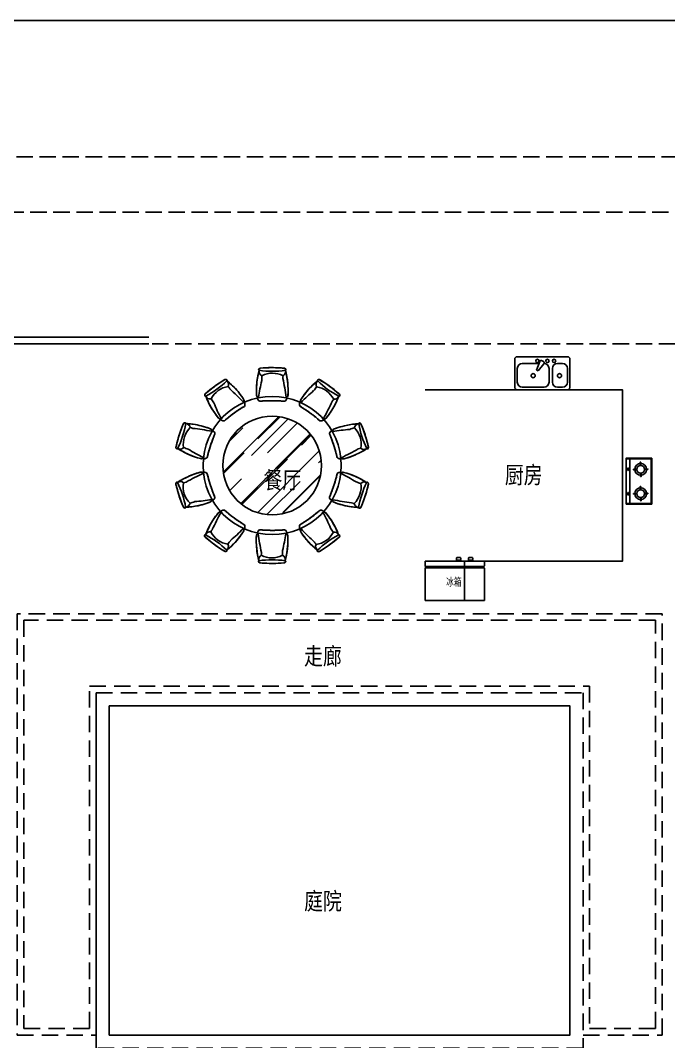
# Model space of a CAD drawing. Extents: x 9028 to 51035, y 9955 to 39655.
# Drawn here: x 19262 to 29112, y 24141 to 39655 of the extents above; entities that cross this region are included whole.
import ezdxf

# ---------------------------------------------------------------- set-up
doc = ezdxf.new("R2010")
doc.units = 0
doc.header["$LTSCALE"] = 1000
doc.header["$MEASUREMENT"] = 0
for name, pattern in [('DASH', [0.35, 0.25, -0.1]), ('DASHED2', [0.375, 0.25, -0.125]), ('HIDDEN', [0.375, 0.25, -0.125])]:
    doc.linetypes.add(name, pattern=pattern)
for name, color, linetype in [('A-PUB_TITLE', 4, 'Continuous'), ('AE-FURN-MOVE', 165, 'Continuous'), ('PUB_TEXT', 7, 'Continuous'), ('WALL', 9, 'Continuous')]:
    doc.layers.add(name, color=color, linetype=linetype)
doc.layers.add('辅助线', color=8, linetype='DASH', plot=False)
doc.styles.add('黑体', font='simhei.ttf', dxfattribs={"width": 0.8})

# ---------------------------------------------------------------- blocks, each defined once
blk = doc.blocks.new('*U30')
at = {"color": 8}
for p, q in [((90, 312), (28, 312)), ((210, 312), (273, 312)), ((145, 211), (-444, 211)), ((144, 206), (-443, 206)), ((140, 219), (-440, 219)), ((-440, 200), (140, 200)), ((90, 307), (28, 307)), ((155, 211), (444, 211)), ((156, 206), (443, 206)), ((160, 219), (440, 219)), ((440, 200), (160, 200)), ((210, 307), (273, 307))]:
    blk.add_line(p, q, dxfattribs=at)
for p, q in [((-450, 229), (-450, 290)), ((-450, -300), (-450, 190)), ((-440, 300), (140, 300)), ((150, 290), (150, 229)), ((150, 290), (150, 229)), ((150, 190), (150, -290)), ((150, 190), (150, -290)), ((440, 300), (160, 300)), ((450, 229), (450, 290)), ((450, -300), (450, 190)), ((140, -300), (-450, -300)), ((160, -300), (450, -300))]:
    blk.add_line(p, q)
for points in [[(82, 353), (36, 353, 0.414214), (26, 343), (26, 326, 0.414214), (36, 316), (82, 316, 0.414214), (92, 326), (92, 343, 0.414214)], [(218, 353), (265, 353, -0.414214), (275, 343), (275, 326, -0.414214), (265, 316), (218, 316, -0.414214), (208, 326), (208, 343, -0.414214)]]:
    blk.add_lwpolyline(points, format="xyb", close=True)
for centre, radius, start, end in [((54, 309), 27.4, 157.0604, 198.6544), ((64, 309), 27.4, 341.3456, 22.9396), ((236, 309), 27.4, 157.0604, 198.6544), ((246, 309), 27.4, 341.3456, 22.9396), ((-440, 290), 10, 90, 180), ((-440, 229), 10, 180, 270), ((-440, 190), 10, 90, 180), ((-430, 209), 13.7, 135.9951, 224.0049), ((140, 290), 10, 0, 90), ((140, 229), 10, 270, 0), ((140, 190), 10, 0, 90), ((131, 209), 13.7, 315.728, 44.272), ((160, 290), 10, 90, 180), ((160, 229), 10, 180, 270), ((160, 190), 10, 90, 180), ((169, 209), 13.7, 135.728, 224.272), ((440, 290), 10, 0, 90), ((440, 229), 10, 270, 0), ((430, 209), 13.7, 315.9951, 44.0049), ((440, 190), 10, 0, 90), ((140, -290), 10, 270, 0), ((160, -290), 10, 180, 270)]:
    blk.add_arc(centre, radius, start, end)
at = {"style": '黑体', "width": 0.7}
blk.add_text('冰箱', height=120, dxfattribs=at).set_placement((-130, -77))
blk = doc.blocks.new('*U32')
at = {"color": 8}
for p, q in [((340, 184), (-340, 184)), ((-340, -194), (-340, 184)), ((340, -194), (340, 184)), ((340, -137), (-340, -137)), ((-210, -163), (-195, -163)), ((-210, -167), (-195, -167)), ((-195, -155), (-195, -155)), ((-195, -163), (-195, -157)), ((-195, -173), (-195, -167)), ((-195, -175), (-195, -175)), ((-191, -155), (-191, -155)), ((-191, -163), (-191, -157)), ((-191, -163), (-175, -163)), ((-191, -167), (-174, -167)), ((-191, -173), (-191, -167)), ((-191, -175), (-191, -175)), ((159, -163), (200, -163)), ((159, -165), (200, -165)), ((159, -165), (200, -165)), ((159, -167), (200, -167)), ((177, -175), (177, -155)), ((179, -175), (179, -155)), ((181, -175), (181, -155))]:
    blk.add_line(p, q, dxfattribs=at)
blk.add_lwpolyline([(350, 194), (-350, 194), (-350, -194), (350, -194)], close=True)
for points in [[(-300, 21), (-253, 21), (-253, 31), (-300, 31)], [(-194, 135), (-194, 87), (-185, 87), (-185, 135)], [(-81, 29), (-128, 29), (-128, 20), (-81, 20)], [(67, 21), (115, 21), (115, 31), (67, 31)], [(173, 135), (173, 87), (182, 87), (182, 135)], [(287, 29), (239, 29), (239, 20), (287, 20)], [(-187, -85), (-187, -37), (-196, -37), (-196, -85)], [(181, -85), (181, -37), (172, -37), (172, -85)]]:
    blk.add_lwpolyline(points, close=True, dxfattribs=at)
for centre in [(-191, 25), (177, 25)]:
    blk.add_circle(centre, 89.1)
for centre in [(-191, 25), (177, 25)]:
    blk.add_circle(centre, 59.1, dxfattribs=at)
for centre in [(-192, -165), (179, -165)]:
    blk.add_ellipse(centre, major_axis=(-20.6, 0), ratio=0.466667, dxfattribs=at)
for points, knots in [([(-195, -157), (-196, -158), (-196, -158), (-199, -158), (-201, -158), (-205, -159), (-206, -160), (-208, -161), (-209, -162), (-210, -162), (-210, -163), (-210, -163)], [4.849937, 4.849937, 4.849937, 4.849937, 4.96011, 4.96011, 5.278154, 5.278154, 5.596197, 5.596197, 5.820437, 5.820437, 5.918287, 5.918287, 5.918287, 5.918287]), ([(-210, -167), (-210, -167), (-210, -167), (-210, -167), (-210, -168), (-209, -168), (-208, -169), (-207, -170), (-205, -170), (-202, -172), (-200, -172), (-197, -172), (-196, -172), (-195, -173)], [6.596587, 6.596587, 6.596587, 6.596587, 6.599871, 6.599871, 6.758213, 6.758213, 6.916556, 6.916556, 7.241139, 7.241139, 7.565721, 7.565721, 7.716432, 7.716432, 7.716432, 7.716432]), ([(-175, -163), (-175, -163), (-175, -162), (-176, -161), (-177, -161), (-178, -160), (-179, -160), (-181, -159), (-183, -158), (-187, -158), (-189, -157), (-191, -157), (-191, -157), (-191, -157)], [9.78973, 9.78973, 9.78973, 9.78973, 9.926221, 9.926221, 10.107693, 10.107693, 10.289165, 10.289165, 10.607209, 10.607209, 10.925252, 10.925252, 10.929627, 10.929627, 10.929627, 10.929627]), ([(-191, -173), (-189, -173), (-187, -172), (-183, -172), (-182, -171), (-179, -170), (-178, -170), (-176, -168), (-175, -168), (-175, -167), (-174, -167), (-174, -167)], [7.91993, 7.91993, 7.91993, 7.91993, 8.214887, 8.214887, 8.539469, 8.539469, 8.801496, 8.801496, 9.01886, 9.01886, 9.11142, 9.11142, 9.11142, 9.11142]), ([(161, -165), (161, -165), (161, -166), (161, -166), (161, -167), (161, -167), (162, -168), (163, -168), (163, -169), (165, -170), (166, -170), (170, -172), (172, -172), (176, -173), (178, -173), (182, -173), (184, -172), (188, -172), (190, -171), (193, -170), (194, -170), (196, -168), (196, -168), (197, -167), (197, -167), (198, -166), (198, -166), (198, -165), (198, -165), (198, -164), (197, -164), (197, -163), (197, -162), (196, -161), (195, -161), (194, -160), (193, -160), (190, -159), (189, -158), (185, -158), (183, -157), (179, -157), (176, -157), (172, -158), (170, -158), (167, -159), (165, -160), (163, -161), (163, -162), (162, -163), (161, -163), (161, -164), (161, -164), (161, -165), (161, -165), (161, -165)], [0, 0, 0, 0, 0.158343, 0.158343, 0.316685, 0.316685, 0.475028, 0.475028, 0.633371, 0.633371, 0.957954, 0.957954, 1.282536, 1.282536, 1.607119, 1.607119, 1.931701, 1.931701, 2.256284, 2.256284, 2.518311, 2.518311, 2.735674, 2.735674, 2.917147, 2.917147, 3.098619, 3.098619, 3.280091, 3.280091, 3.461563, 3.461563, 3.643035, 3.643035, 3.824508, 3.824508, 4.00598, 4.00598, 4.324023, 4.324023, 4.642067, 4.642067, 4.96011, 4.96011, 5.278154, 5.278154, 5.596197, 5.596197, 5.820437, 5.820437, 6.044677, 6.044677, 6.209716, 6.209716, 6.283185, 6.283185, 6.283185, 6.283185])]:
    blk.add_open_spline(points, degree=3, knots=knots, dxfattribs=at)
blk = doc.blocks.new('*U31')
at = {"color": 0, "linetype": 'Continuous'}
for p, q in [((-419, 212), (-419, -212)), ((381, 250), (-381, 250)), ((419, -212), (419, 212)), ((-381, -250), (381, -250))]:
    blk.add_line(p, q, dxfattribs=at)
at = {"color": 8, "linetype": 'Continuous'}
for p, q in [((-39, 177), (-87, 48)), ((-3, 190), (15, 180)), ((-381, -136), (-381, 72)), ((-305, 148), (-50, 148)), ((-87, 48), (-65, 35)), ((-65, 35), (22, 141)), ((102, 72), (102, -136)), ((152, -136), (152, 72)), ((229, 148), (305, 148)), ((381, 72), (381, -136)), ((25, -212), (-305, -212)), ((305, -212), (229, -212))]:
    blk.add_line(p, q, dxfattribs=at)
for centre, radius in [((-76, 186), 25.4), ((76, 186), 25.4), ((178, 186), 25.4), ((-140, -37), 31.8), ((260, -37), 31.8)]:
    blk.add_circle(centre, radius, dxfattribs=at)
at = {"color": 0, "linetype": 'Continuous'}
for centre, start, end in [((-381, 212), 90, 180), ((381, 212), 0, 90), ((-381, -212), 180, 270), ((381, -212), 270, 0)]:
    blk.add_arc(centre, 38.1, start, end, dxfattribs=at)
at = {"color": 8, "linetype": 'Continuous'}
for centre, radius, start, end in [((-15, 168), 25.4, 60, 159.4623), ((3, 158), 25.4, 320.5377, 60), ((-305, 72), 76.2, 90, 180), ((25, 72), 76.2, 0, 90), ((229, 72), 76.2, 90, 180), ((305, 72), 76.2, 0, 90), ((-305, -136), 76.2, 180, 270), ((25, -136), 76.2, 270, 0), ((229, -136), 76.2, 180, 270), ((305, -136), 76.2, 270, 0)]:
    blk.add_arc(centre, radius, start, end, dxfattribs=at)
blk = doc.blocks.new('*U75')
for p, q in [((583, 2479), (633, 2483)), ((633, 2483), (703, 2487)), ((703, 2487), (748, 2487)), ((748, 2487), (778, 2487)), ((778, 2487), (841, 2486)), ((841, 2486), (909, 2481)), ((528, 2277), (536, 2328)), ((536, 2328), (542, 2360)), ((542, 2360), (550, 2396)), ((550, 2396), (552, 2406)), ((552, 2406), (555, 2417)), ((553, 2457), (555, 2462)), ((553, 2454), (553, 2457)), ((553, 2453), (553, 2454)), ((553, 2453), (553, 2454)), ((553, 2453), (553, 2453)), ((555, 2450), (553, 2453)), ((555, 2462), (557, 2467)), ((556, 2449), (555, 2450)), ((555, 2417), (558, 2428)), ((557, 2448), (556, 2449)), ((557, 2467), (558, 2469)), ((560, 2447), (557, 2448)), ((558, 2469), (561, 2471)), ((558, 2428), (560, 2438)), ((562, 2447), (560, 2447)), ((560, 2438), (561, 2442)), ((561, 2471), (564, 2474)), ((561, 2442), (563, 2447)), ((563, 2447), (562, 2447)), ((564, 2474), (567, 2476)), ((567, 2476), (570, 2477)), ((570, 2477), (573, 2478)), ((573, 2478), (583, 2479)), ((909, 2481), (936, 2479)), ((936, 2479), (950, 2477)), ((950, 2477), (957, 2474)), ((957, 2474), (961, 2470)), ((960, 2447), (959, 2447)), ((959, 2447), (965, 2423)), ((961, 2447), (960, 2447)), ((961, 2470), (965, 2465)), ((963, 2448), (961, 2447)), ((964, 2448), (963, 2448)), ((966, 2450), (964, 2448)), ((965, 2465), (967, 2461)), ((965, 2423), (971, 2398)), ((967, 2452), (966, 2450)), ((967, 2461), (968, 2455)), ((968, 2455), (967, 2452)), ((971, 2398), (977, 2375)), ((977, 2375), (984, 2335)), ((984, 2335), (990, 2300)), ((-160, 2170), (-124, 2197)), ((-124, 2197), (-100, 2215)), ((-100, 2215), (-48, 2250)), ((-48, 2250), (10, 2287)), ((10, 2287), (33, 2301)), ((33, 2301), (45, 2308)), ((45, 2308), (52, 2309)), ((52, 2309), (59, 2308)), ((59, 2308), (64, 2306)), ((64, 2306), (68, 2304)), ((68, 2304), (72, 2300)), ((71, 2289), (70, 2288)), ((70, 2288), (90, 2272)), ((72, 2290), (71, 2289)), ((72, 2300), (74, 2297)), ((73, 2291), (72, 2290)), ((74, 2293), (73, 2291)), ((74, 2297), (74, 2294)), ((74, 2294), (74, 2293)), ((90, 2272), (109, 2256)), ((109, 2256), (127, 2240)), ((127, 2240), (157, 2212)), ((157, 2212), (181, 2188)), ((181, 2188), (201, 2168)), ((520, 2130), (521, 2194)), ((521, 2194), (524, 2232)), ((524, 2232), (528, 2277)), ((990, 2300), (994, 2273)), ((994, 2273), (997, 2242)), ((997, 2242), (999, 2214)), ((999, 2214), (1001, 2160)), ((1323, 2169), (1359, 2206)), ((1359, 2206), (1382, 2228)), ((1382, 2228), (1410, 2252)), ((1410, 2252), (1418, 2259)), ((1418, 2259), (1427, 2266)), ((1427, 2266), (1435, 2273)), ((1435, 2273), (1444, 2280)), ((1444, 2280), (1447, 2282)), ((1446, 2296), (1447, 2297)), ((1446, 2296), (1447, 2297)), ((1446, 2293), (1446, 2296)), ((1446, 2292), (1446, 2293)), ((1447, 2290), (1446, 2292)), ((1447, 2297), (1449, 2299)), ((1447, 2297), (1447, 2297)), ((1448, 2288), (1447, 2290)), ((1447, 2282), (1451, 2286)), ((1450, 2286), (1448, 2288)), ((1449, 2299), (1453, 2303)), ((1451, 2286), (1450, 2286)), ((1453, 2303), (1457, 2305)), ((1457, 2305), (1460, 2306)), ((1460, 2306), (1463, 2307)), ((1463, 2307), (1468, 2307)), ((1468, 2307), (1471, 2307)), ((1471, 2307), (1474, 2306)), ((1474, 2306), (1477, 2305)), ((1477, 2305), (1486, 2300)), ((1486, 2300), (1529, 2274)), ((1529, 2274), (1587, 2236)), ((1587, 2236), (1625, 2210)), ((1625, 2210), (1649, 2192)), ((1649, 2192), (1699, 2153)), ((-267, 2070), (-266, 2074)), ((-267, 2068), (-267, 2070)), ((-266, 2063), (-267, 2068)), ((-266, 2074), (-265, 2078)), ((-264, 2057), (-266, 2063)), ((-265, 2078), (-264, 2081)), ((-264, 2081), (-262, 2084)), ((-262, 2055), (-264, 2057)), ((-262, 2084), (-260, 2086)), ((-262, 2054), (-262, 2055)), ((-262, 2055), (-262, 2055)), ((-262, 2054), (-262, 2055)), ((-259, 2053), (-262, 2054)), ((-260, 2086), (-253, 2093)), ((-257, 2053), (-259, 2053)), ((-256, 2053), (-257, 2053)), ((-253, 2054), (-256, 2053)), ((-253, 2093), (-215, 2126)), ((-251, 2055), (-253, 2054)), ((-250, 2055), (-251, 2055)), ((-248, 2050), (-250, 2055)), ((-247, 2047), (-248, 2050)), ((-243, 2037), (-247, 2047)), ((-239, 2027), (-243, 2037)), ((-235, 2016), (-239, 2027)), ((-215, 2126), (-160, 2170)), ((201, 2168), (221, 2145)), ((221, 2145), (240, 2123)), ((240, 2123), (273, 2081)), ((273, 2081), (292, 2056)), ((292, 2056), (308, 2033)), ((308, 2033), (319, 2016)), ((521, 2091), (520, 2130)), ((522, 2068), (521, 2091)), ((525, 2053), (522, 2068)), ((537, 2040), (525, 2053)), ((537, 2016), (537, 2040)), ((537, 2016), (537, 2040)), ((981, 2038), (980, 2017)), ((981, 2038), (980, 2017)), ((985, 2041), (981, 2038)), ((992, 2047), (985, 2041)), ((999, 2061), (992, 2047)), ((1000, 2081), (999, 2061)), ((1001, 2101), (1000, 2081)), ((1001, 2160), (1001, 2129)), ((1001, 2129), (1001, 2101)), ((1195, 2003), (1208, 2023)), ((1208, 2023), (1230, 2055)), ((1230, 2055), (1268, 2106)), ((1268, 2106), (1293, 2135)), ((1293, 2135), (1323, 2169)), ((1699, 2153), (1751, 2110)), ((1751, 2110), (1772, 2092)), ((1762, 2030), (1753, 2007)), ((1771, 2053), (1762, 2030)), ((1772, 2052), (1771, 2053)), ((1772, 2092), (1782, 2083)), ((1773, 2052), (1772, 2052)), ((1775, 2051), (1773, 2052)), ((1776, 2051), (1775, 2051)), ((1778, 2051), (1776, 2051)), ((1781, 2052), (1778, 2051)), ((1783, 2055), (1781, 2052)), ((1782, 2083), (1785, 2076)), ((1786, 2060), (1783, 2055)), ((1785, 2076), (1787, 2070)), ((1787, 2064), (1786, 2060)), ((1787, 2070), (1787, 2064)), ((-231, 2006), (-235, 2016)), ((-216, 1972), (-231, 2006)), ((-202, 1944), (-216, 1972)), ((-178, 1898), (-202, 1944)), ((-156, 1859), (-178, 1898)), ((302, 1879), (265, 1855)), ((336, 1899), (302, 1879)), ((319, 2016), (329, 1999)), ((330, 1975), (328, 1971)), ((328, 1971), (341, 1953)), ((328, 1971), (341, 1953)), ((329, 1999), (332, 1984)), ((332, 1984), (330, 1975)), ((343, 1914), (336, 1899)), ((341, 1953), (344, 1944)), ((345, 1934), (343, 1914)), ((344, 1944), (345, 1934)), ((542, 2005), (537, 2016)), ((546, 1997), (542, 2005)), ((542, 2005), (542, 2005)), ((553, 1989), (546, 1997)), ((562, 1982), (553, 1989)), ((572, 1977), (562, 1982)), ((592, 1979), (572, 1977)), ((624, 1981), (592, 1979)), ((651, 1983), (624, 1981)), ((699, 1984), (651, 1983)), ((775, 1985), (699, 1984)), ((815, 1984), (775, 1985)), ((862, 1982), (815, 1984)), ((907, 1980), (862, 1982)), ((946, 1976), (907, 1980)), ((960, 1984), (946, 1976)), ((973, 1999), (960, 1984)), ((978, 2008), (973, 1999)), ((980, 2017), (978, 2008)), ((1173, 1932), (1174, 1940)), ((1174, 1922), (1173, 1932)), ((1174, 1940), (1176, 1953)), ((1174, 1940), (1174, 1940)), ((1177, 1910), (1174, 1922)), ((1176, 1953), (1191, 1972)), ((1176, 1953), (1191, 1972)), ((1182, 1901), (1177, 1910)), ((1199, 1890), (1182, 1901)), ((1189, 1989), (1195, 2003)), ((1191, 1972), (1189, 1989)), ((1227, 1873), (1199, 1890)), ((1249, 1858), (1227, 1873)), ((1681, 1865), (1667, 1841)), ((1697, 1892), (1681, 1865)), ((1710, 1916), (1697, 1892)), ((1726, 1947), (1710, 1916)), ((1743, 1984), (1726, 1947)), ((1753, 2007), (1743, 1984)), ((-135, 1826), (-156, 1859)), ((-99, 1774), (-135, 1826)), ((-75, 1743), (-99, 1774)), ((-61, 1725), (-75, 1743)), ((-49, 1715), (-61, 1725)), ((-32, 1711), (-49, 1715)), ((-18, 1692), (-32, 1711)), ((-18, 1692), (-32, 1711)), ((73, 1715), (48, 1694)), ((94, 1731), (73, 1715)), ((132, 1761), (94, 1731)), ((193, 1806), (132, 1761)), ((226, 1829), (193, 1806)), ((265, 1855), (226, 1829)), ((1289, 1832), (1249, 1858)), ((1351, 1787), (1289, 1832)), ((1382, 1763), (1351, 1787)), ((1420, 1734), (1382, 1763)), ((1454, 1706), (1420, 1734)), ((1549, 1709), (1536, 1692)), ((1549, 1709), (1536, 1692)), ((1554, 1709), (1549, 1709)), ((1562, 1710), (1554, 1709)), ((1577, 1717), (1562, 1710)), ((1589, 1733), (1577, 1717)), ((1602, 1748), (1589, 1733)), ((1619, 1771), (1602, 1748)), ((1637, 1796), (1619, 1771)), ((1667, 1841), (1637, 1796)), ((-629, 1538), (-604, 1601)), ((-604, 1601), (-593, 1626)), ((-593, 1626), (-587, 1638)), ((-587, 1638), (-582, 1644)), ((-582, 1644), (-577, 1647)), ((-577, 1647), (-571, 1649)), ((-571, 1649), (-567, 1649)), ((-567, 1649), (-561, 1648)), ((-561, 1648), (-558, 1647)), ((-558, 1647), (-556, 1645)), ((-556, 1645), (-555, 1643)), ((-555, 1643), (-555, 1642)), ((-555, 1642), (-555, 1640)), ((-555, 1640), (-555, 1638)), ((-555, 1638), (-555, 1637)), ((-555, 1637), (-530, 1636)), ((-530, 1636), (-506, 1634)), ((-506, 1634), (-482, 1632)), ((-482, 1632), (-441, 1627)), ((-441, 1627), (-406, 1622)), ((-406, 1622), (-379, 1616)), ((-379, 1616), (-349, 1610)), ((-349, 1610), (-322, 1604)), ((-322, 1604), (-270, 1589)), ((-270, 1589), (-240, 1580)), ((-240, 1580), (-213, 1570)), ((-213, 1570), (-195, 1563)), ((-195, 1563), (-176, 1556)), ((-176, 1556), (-165, 1545)), ((-7, 1685), (-18, 1692)), ((1, 1682), (-7, 1685)), ((-7, 1685), (-7, 1685)), ((11, 1679), (1, 1682)), ((23, 1679), (11, 1679)), ((33, 1681), (23, 1679)), ((48, 1694), (33, 1681)), ((1484, 1680), (1454, 1706)), ((1500, 1678), (1484, 1680)), ((1519, 1682), (1500, 1678)), ((1528, 1686), (1519, 1682)), ((1536, 1692), (1528, 1686)), ((1688, 1548), (1701, 1555)), ((1701, 1555), (1723, 1564)), ((1723, 1564), (1760, 1577)), ((1760, 1577), (1821, 1595)), ((1821, 1595), (1858, 1604)), ((1858, 1604), (1902, 1614)), ((1902, 1614), (1953, 1623)), ((1953, 1623), (1985, 1627)), ((1985, 1627), (2022, 1630)), ((2022, 1630), (2032, 1631)), ((2032, 1631), (2044, 1632)), ((2044, 1632), (2055, 1633)), ((2055, 1633), (2066, 1633)), ((2066, 1633), (2069, 1633)), ((2069, 1633), (2074, 1634)), ((2074, 1641), (2075, 1642)), ((2074, 1640), (2074, 1641)), ((2074, 1637), (2074, 1640)), ((2074, 1635), (2074, 1637)), ((2074, 1634), (2074, 1635)), ((2075, 1642), (2077, 1645)), ((2077, 1645), (2077, 1645)), ((2077, 1645), (2078, 1645)), ((2077, 1645), (2078, 1645)), ((2078, 1645), (2081, 1646)), ((2081, 1646), (2086, 1646)), ((2086, 1646), (2091, 1645)), ((2091, 1645), (2094, 1645)), ((2094, 1645), (2097, 1643)), ((2097, 1643), (2101, 1641)), ((2101, 1641), (2103, 1638)), ((2103, 1638), (2105, 1636)), ((2105, 1636), (2107, 1633)), ((2107, 1633), (2111, 1624)), ((2111, 1624), (2130, 1578)), ((2130, 1578), (2155, 1513)), ((-691, 1338), (-672, 1406)), ((-672, 1406), (-659, 1450)), ((-659, 1450), (-650, 1478)), ((-650, 1478), (-629, 1538)), ((-165, 1545), (-161, 1537)), ((-161, 1537), (-160, 1533)), ((-160, 1533), (-139, 1525)), ((-160, 1533), (-139, 1525)), ((-143, 1402), (-160, 1357)), ((-127, 1443), (-143, 1402)), ((-139, 1525), (-132, 1520)), ((-132, 1520), (-125, 1513)), ((-112, 1479), (-127, 1443)), ((-125, 1513), (-115, 1495)), ((-115, 1495), (-112, 1479)), ((1631, 1480), (1632, 1490)), ((1638, 1461), (1631, 1480)), ((1632, 1490), (1636, 1502)), ((1636, 1502), (1642, 1510)), ((1650, 1431), (1638, 1461)), ((1642, 1510), (1647, 1517)), ((1647, 1517), (1657, 1525)), ((1647, 1517), (1647, 1517)), ((1660, 1406), (1650, 1431)), ((1657, 1525), (1680, 1533)), ((1657, 1525), (1680, 1533)), ((1677, 1361), (1660, 1406)), ((1680, 1533), (1688, 1548)), ((2155, 1513), (2170, 1470)), ((2170, 1470), (2179, 1441)), ((2179, 1441), (2197, 1381)), ((-704, 1280), (-702, 1290)), ((-704, 1277), (-704, 1280)), ((-704, 1274), (-704, 1277)), ((-703, 1271), (-704, 1274)), ((-702, 1266), (-703, 1271)), ((-702, 1290), (-691, 1338)), ((-700, 1263), (-702, 1266)), ((-698, 1261), (-700, 1263)), ((-695, 1258), (-698, 1261)), ((-690, 1255), (-695, 1258)), ((-687, 1253), (-690, 1255)), ((-687, 1253), (-688, 1254)), ((-686, 1253), (-687, 1253)), ((-686, 1253), (-687, 1253)), ((-684, 1254), (-686, 1253)), ((-682, 1255), (-684, 1254)), ((-681, 1255), (-682, 1255)), ((-679, 1258), (-681, 1255)), ((-678, 1260), (-679, 1258)), ((-673, 1258), (-678, 1261)), ((-678, 1261), (-678, 1260)), ((-670, 1256), (-673, 1258)), ((-661, 1250), (-670, 1256)), ((-652, 1244), (-661, 1250)), ((-642, 1238), (-652, 1244)), ((-196, 1247), (-209, 1201)), ((-173, 1320), (-196, 1247)), ((-160, 1357), (-173, 1320)), ((1701, 1289), (1677, 1361)), ((1712, 1251), (1701, 1289)), ((1725, 1205), (1712, 1251)), ((2176, 1243), (2155, 1230)), ((2197, 1257), (2176, 1243)), ((2197, 1381), (2214, 1315)), ((2197, 1256), (2197, 1257)), ((2198, 1255), (2197, 1256)), ((2199, 1253), (2198, 1255)), ((2200, 1252), (2199, 1253)), ((2201, 1251), (2200, 1252)), ((2204, 1250), (2201, 1251)), ((2207, 1251), (2204, 1250)), ((2213, 1254), (2207, 1251)), ((2216, 1257), (2213, 1254)), ((2214, 1315), (2220, 1288)), ((2220, 1262), (2216, 1257)), ((2220, 1288), (2223, 1275)), ((2222, 1268), (2220, 1262)), ((2223, 1275), (2222, 1268)), ((-633, 1232), (-642, 1238)), ((-601, 1214), (-633, 1232)), ((-573, 1198), (-601, 1214)), ((-527, 1175), (-573, 1198)), ((-486, 1157), (-527, 1175)), ((-450, 1143), (-486, 1157)), ((-390, 1122), (-450, 1143)), ((-352, 1111), (-390, 1122)), ((-330, 1105), (-352, 1111)), ((-315, 1103), (-330, 1105)), ((-299, 1110), (-315, 1103)), ((-276, 1103), (-299, 1110)), ((-276, 1103), (-299, 1110)), ((-264, 1104), (-276, 1103)), ((-255, 1106), (-264, 1104)), ((-264, 1104), (-264, 1104)), ((-246, 1110), (-255, 1106)), ((-236, 1117), (-246, 1110)), ((-228, 1124), (-236, 1117)), ((-224, 1143), (-228, 1124)), ((-216, 1175), (-224, 1143)), ((-209, 1201), (-216, 1175)), ((1736, 1162), (1725, 1205)), ((1745, 1124), (1736, 1162)), ((1757, 1113), (1745, 1124)), ((1775, 1105), (1757, 1113)), ((1785, 1103), (1775, 1105)), ((1794, 1103), (1785, 1103)), ((1815, 1109), (1794, 1103)), ((1815, 1109), (1794, 1103)), ((1819, 1106), (1815, 1109)), ((1826, 1102), (1819, 1106)), ((1842, 1100), (1826, 1102)), ((1861, 1105), (1842, 1100)), ((1881, 1110), (1861, 1105)), ((1907, 1118), (1881, 1110)), ((1937, 1128), (1907, 1118)), ((1988, 1147), (1937, 1128)), ((2014, 1157), (1988, 1147)), ((2042, 1170), (2014, 1157)), ((2067, 1182), (2042, 1170)), ((2098, 1198), (2067, 1182)), ((2134, 1218), (2098, 1198)), ((2155, 1230), (2134, 1218)), ((-637, 770), (-616, 782)), ((-616, 782), (-580, 802)), ((-580, 802), (-549, 818)), ((-549, 818), (-524, 830)), ((-524, 830), (-496, 843)), ((-496, 843), (-470, 853)), ((-470, 853), (-419, 872)), ((-419, 872), (-390, 882)), ((-390, 882), (-363, 890)), ((-363, 890), (-344, 895)), ((-344, 895), (-324, 900)), ((-324, 900), (-308, 898)), ((-308, 898), (-301, 894)), ((-301, 894), (-298, 891)), ((-298, 891), (-276, 897)), ((-298, 891), (-276, 897)), ((-276, 897), (-267, 897)), ((-267, 897), (-257, 895)), ((-257, 895), (-239, 887)), ((-239, 887), (-227, 876)), ((-227, 876), (-219, 838)), ((-219, 838), (-207, 795)), ((-207, 795), (-194, 749)), ((1714, 753), (1727, 799)), ((1727, 799), (1734, 825)), ((1734, 825), (1742, 857)), ((1742, 857), (1746, 876)), ((1746, 876), (1753, 883)), ((1753, 883), (1764, 890)), ((1764, 890), (1773, 894)), ((1773, 894), (1781, 896)), ((1781, 896), (1794, 897)), ((1781, 896), (1781, 896)), ((1794, 897), (1817, 890)), ((1794, 897), (1817, 890)), ((1817, 890), (1833, 897)), ((1833, 897), (1848, 895)), ((1848, 895), (1870, 889)), ((1870, 889), (1908, 878)), ((1908, 878), (1968, 857)), ((1968, 857), (2003, 843)), ((2003, 843), (2045, 825)), ((2045, 825), (2091, 802)), ((2091, 802), (2119, 786)), ((2119, 786), (2151, 768)), ((-705, 725), (-704, 732)), ((-703, 712), (-705, 725)), ((-704, 732), (-702, 738)), ((-697, 685), (-703, 712)), ((-702, 738), (-698, 743)), ((-698, 743), (-695, 746)), ((-680, 619), (-697, 685)), ((-695, 746), (-690, 749)), ((-690, 749), (-686, 750)), ((-686, 750), (-684, 749)), ((-684, 749), (-682, 748)), ((-682, 748), (-681, 747)), ((-681, 747), (-680, 745)), ((-680, 745), (-679, 744)), ((-679, 743), (-658, 757)), ((-679, 744), (-679, 743)), ((-658, 757), (-637, 770)), ((-194, 749), (-183, 711)), ((-183, 711), (-159, 639)), ((-159, 639), (-142, 594)), ((1661, 598), (1678, 643)), ((1678, 643), (1691, 680)), ((1691, 680), (1714, 753)), ((2151, 768), (2160, 762)), ((2160, 762), (2170, 756)), ((2170, 756), (2179, 750)), ((2179, 750), (2188, 744)), ((2188, 744), (2191, 742)), ((2208, 662), (2190, 594)), ((2191, 742), (2196, 739)), ((2196, 740), (2197, 742)), ((2196, 739), (2196, 740)), ((2197, 742), (2199, 745)), ((2199, 745), (2200, 745)), ((2200, 745), (2201, 746)), ((2201, 746), (2204, 747)), ((2204, 747), (2205, 747)), ((2204, 747), (2205, 747)), ((2205, 747), (2205, 746)), ((2205, 747), (2208, 745)), ((2208, 745), (2213, 742)), ((2220, 710), (2208, 662)), ((2213, 742), (2216, 739)), ((2216, 739), (2218, 737)), ((2218, 737), (2219, 734)), ((2219, 734), (2221, 729)), ((2222, 720), (2220, 710)), ((2221, 729), (2222, 726)), ((2222, 726), (2222, 723)), ((2222, 723), (2222, 720)), ((-662, 559), (-680, 619)), ((-653, 530), (-662, 559)), ((-638, 487), (-653, 530)), ((-613, 422), (-638, 487)), ((-162, 467), (-171, 452)), ((-139, 475), (-162, 467)), ((-139, 475), (-162, 467)), ((-142, 594), (-133, 569)), ((-130, 483), (-139, 475)), ((-133, 569), (-120, 539)), ((-124, 490), (-130, 483)), ((-130, 483), (-130, 483)), ((-118, 498), (-124, 490)), ((-120, 539), (-113, 520)), ((-114, 510), (-118, 498)), ((-113, 520), (-114, 510)), ((1629, 521), (1645, 557)), ((1632, 505), (1629, 521)), ((1642, 487), (1632, 505)), ((1649, 480), (1642, 487)), ((1645, 557), (1661, 598)), ((1657, 475), (1649, 480)), ((1678, 467), (1657, 475)), ((1678, 467), (1657, 475)), ((1679, 463), (1678, 467)), ((2167, 522), (2146, 462)), ((2177, 550), (2167, 522)), ((2190, 594), (2177, 550)), ((-593, 376), (-613, 422)), ((-589, 367), (-593, 376)), ((-587, 364), (-589, 367)), ((-585, 362), (-587, 364)), ((-583, 359), (-585, 362)), ((-579, 357), (-583, 359)), ((-576, 355), (-579, 357)), ((-573, 355), (-576, 355)), ((-569, 354), (-573, 355)), ((-563, 354), (-569, 354)), ((-560, 355), (-563, 354)), ((-559, 355), (-560, 355)), ((-560, 355), (-560, 355)), ((-559, 355), (-560, 355)), ((-557, 358), (-559, 355)), ((-551, 367), (-557, 366)), ((-557, 366), (-556, 365)), ((-556, 359), (-557, 358)), ((-556, 365), (-556, 363)), ((-556, 363), (-556, 360)), ((-556, 360), (-556, 359)), ((-548, 367), (-551, 367)), ((-537, 367), (-548, 367)), ((-526, 368), (-537, 367)), ((-514, 369), (-526, 368)), ((-504, 370), (-514, 369)), ((-467, 373), (-504, 370)), ((-435, 377), (-467, 373)), ((-384, 386), (-435, 377)), ((-340, 396), (-384, 386)), ((-303, 405), (-340, 396)), ((-242, 423), (-303, 405)), ((-205, 436), (-242, 423)), ((-183, 445), (-205, 436)), ((-171, 452), (-183, 445)), ((-18, 308), (-10, 314)), ((-10, 314), (-2, 318)), ((-2, 318), (18, 322)), ((18, 322), (34, 320)), ((34, 320), (64, 294)), ((1469, 306), (1485, 319)), ((1485, 319), (1495, 321)), ((1495, 321), (1507, 321)), ((1507, 321), (1517, 318)), ((1517, 318), (1525, 315)), ((1525, 315), (1525, 315)), ((1525, 315), (1536, 308)), ((1682, 455), (1679, 463)), ((1694, 444), (1682, 455)), ((1712, 437), (1694, 444)), ((1731, 430), (1712, 437)), ((1758, 420), (1731, 430)), ((1787, 411), (1758, 420)), ((1839, 396), (1787, 411)), ((1867, 390), (1839, 396)), ((1897, 384), (1867, 390)), ((1924, 378), (1897, 384)), ((1959, 373), (1924, 378)), ((1999, 368), (1959, 373)), ((2023, 366), (1999, 368)), ((2048, 364), (2023, 366)), ((2073, 363), (2048, 364)), ((2072, 360), (2073, 362)), ((2072, 358), (2072, 360)), ((2073, 357), (2072, 358)), ((2073, 362), (2073, 363)), ((2074, 355), (2073, 357)), ((2075, 353), (2074, 355)), ((2078, 352), (2075, 353)), ((2084, 351), (2078, 352)), ((2089, 351), (2084, 351)), ((2094, 353), (2089, 351)), ((2100, 356), (2094, 353)), ((2105, 362), (2100, 356)), ((2111, 374), (2105, 362)), ((2121, 399), (2111, 374)), ((2146, 462), (2121, 399)), ((-164, 135), (-149, 159)), ((-149, 159), (-119, 204)), ((-119, 204), (-101, 229)), ((-101, 229), (-84, 252)), ((-84, 252), (-72, 267)), ((-72, 267), (-59, 283)), ((-59, 283), (-45, 290)), ((-45, 290), (-36, 291)), ((-36, 291), (-32, 291)), ((-32, 291), (-18, 308)), ((-32, 291), (-18, 308)), ((64, 294), (98, 266)), ((98, 266), (135, 237)), ((135, 237), (167, 213)), ((167, 213), (229, 168)), ((229, 168), (269, 142)), ((1252, 145), (1292, 171)), ((1292, 171), (1325, 194)), ((1325, 194), (1386, 239)), ((1386, 239), (1424, 269)), ((1424, 269), (1444, 285)), ((1444, 285), (1469, 306)), ((1536, 308), (1550, 289)), ((1536, 308), (1550, 289)), ((1550, 289), (1567, 285)), ((1567, 285), (1578, 275)), ((1578, 275), (1593, 257)), ((1593, 257), (1617, 226)), ((1617, 226), (1653, 174)), ((1653, 174), (1673, 141)), ((-235, -7), (-225, 16)), ((-225, 16), (-208, 53)), ((-208, 53), (-192, 84)), ((-192, 84), (-179, 108)), ((-179, 108), (-164, 135)), ((269, 142), (291, 127)), ((291, 127), (319, 110)), ((319, 110), (336, 99)), ((329, 11), (323, -3)), ((341, 47), (327, 28)), ((341, 47), (327, 28)), ((327, 28), (329, 11)), ((336, 99), (341, 90)), ((341, 90), (344, 78)), ((344, 60), (341, 47)), ((344, 78), (345, 68)), ((345, 68), (344, 60)), ((344, 60), (344, 60)), ((540, -8), (544, 1)), ((544, 1), (558, 16)), ((558, 16), (572, 24)), ((572, 24), (611, 20)), ((611, 20), (655, 18)), ((655, 18), (703, 16)), ((703, 16), (743, 15)), ((743, 15), (819, 16)), ((819, 16), (867, 17)), ((867, 17), (893, 19)), ((893, 19), (926, 21)), ((926, 21), (946, 23)), ((946, 23), (955, 18)), ((955, 18), (965, 11)), ((965, 11), (971, 3)), ((971, 3), (976, -5)), ((1172, 66), (1174, 86)), ((1174, 56), (1172, 66)), ((1174, 86), (1181, 101)), ((1177, 47), (1174, 56)), ((1189, 29), (1177, 47)), ((1189, 29), (1177, 47)), ((1181, 101), (1215, 121)), ((1186, 16), (1188, 25)), ((1188, 1), (1186, 16)), ((1188, 25), (1189, 29)), ((1199, -16), (1188, 1)), ((1215, 121), (1252, 145)), ((1673, 141), (1696, 102)), ((1696, 102), (1720, 56)), ((1720, 56), (1734, 28)), ((1734, 28), (1749, -6)), ((-269, -64), (-268, -60)), ((-269, -70), (-269, -64)), ((-268, -76), (-269, -70)), ((-268, -60), (-265, -55)), ((-264, -83), (-268, -76)), ((-265, -55), (-263, -52)), ((-254, -92), (-264, -83)), ((-263, -52), (-261, -51)), ((-261, -51), (-259, -51)), ((-259, -51), (-257, -51)), ((-257, -51), (-255, -52)), ((-255, -52), (-254, -52)), ((-254, -52), (-253, -53)), ((-234, -110), (-254, -92)), ((-253, -53), (-244, -30)), ((-244, -30), (-235, -7)), ((-181, -153), (-234, -110)), ((-131, -192), (-181, -153)), ((225, -135), (195, -169)), ((249, -106), (225, -135)), ((288, -55), (249, -106)), ((310, -23), (288, -55)), ((323, -3), (310, -23)), ((516, -129), (517, -101)), ((516, -160), (516, -129)), ((517, -101), (518, -81)), ((518, -81), (519, -61)), ((519, -61), (526, -47)), ((526, -47), (533, -41)), ((533, -41), (536, -38)), ((536, -38), (537, -17)), ((536, -38), (537, -17)), ((537, -17), (540, -8)), ((976, -5), (976, -5)), ((976, -5), (981, -16)), ((981, -16), (981, -40)), ((981, -16), (981, -40)), ((981, -40), (993, -53)), ((993, -53), (996, -68)), ((996, -68), (997, -91)), ((997, -91), (998, -130)), ((998, -130), (997, -194)), ((1210, -33), (1199, -16)), ((1226, -56), (1210, -33)), ((1245, -81), (1226, -56)), ((1278, -123), (1245, -81)), ((1296, -145), (1278, -123)), ((1317, -168), (1296, -145)), ((1733, -126), (1678, -170)), ((1770, -93), (1733, -126)), ((1749, -6), (1753, -16)), ((1753, -16), (1757, -27)), ((1757, -27), (1761, -37)), ((1761, -37), (1765, -47)), ((1765, -47), (1766, -50)), ((1766, -50), (1768, -55)), ((1768, -55), (1769, -55)), ((1769, -55), (1771, -54)), ((1778, -86), (1770, -93)), ((1771, -54), (1773, -53)), ((1773, -53), (1775, -53)), ((1775, -53), (1777, -53)), ((1777, -53), (1779, -54)), ((1780, -84), (1778, -86)), ((1779, -54), (1780, -55)), ((1779, -54), (1780, -55)), ((1780, -55), (1780, -55)), ((1780, -55), (1781, -57)), ((1781, -81), (1780, -84)), ((1781, -57), (1784, -63)), ((1783, -78), (1781, -81)), ((1784, -74), (1783, -78)), ((1784, -63), (1784, -68)), ((1784, -68), (1784, -70)), ((1784, -70), (1784, -74)), ((-107, -210), (-131, -192)), ((-70, -236), (-107, -210)), ((-11, -274), (-70, -236)), ((32, -300), (-11, -274)), ((41, -305), (32, -300)), ((43, -306), (41, -305)), ((47, -307), (43, -306)), ((50, -307), (47, -307)), ((54, -307), (50, -307)), ((58, -306), (54, -307)), ((60, -305), (58, -306)), ((65, -303), (60, -305)), ((69, -299), (65, -303)), ((71, -282), (67, -286)), ((67, -286), (68, -286)), ((68, -286), (70, -288)), ((71, -297), (69, -299)), ((70, -288), (71, -290)), ((74, -280), (71, -282)), ((71, -290), (71, -292)), ((71, -292), (72, -293)), ((72, -293), (71, -296)), ((71, -296), (71, -297)), ((71, -296), (71, -297)), ((71, -297), (71, -297)), ((82, -273), (74, -280)), ((91, -266), (82, -273)), ((100, -259), (91, -266)), ((108, -252), (100, -259)), ((135, -228), (108, -252)), ((159, -206), (135, -228)), ((195, -169), (159, -206)), ((519, -214), (516, -160)), ((521, -242), (519, -214)), ((524, -273), (521, -242)), ((528, -300), (524, -273)), ((533, -335), (528, -300)), ((989, -277), (982, -328)), ((994, -232), (989, -277)), ((997, -194), (994, -232)), ((1336, -188), (1317, -168)), ((1361, -212), (1336, -188)), ((1391, -240), (1361, -212)), ((1409, -256), (1391, -240)), ((1428, -272), (1409, -256)), ((1448, -288), (1428, -272)), ((1443, -294), (1444, -293)), ((1444, -297), (1443, -294)), ((1444, -291), (1446, -290)), ((1444, -293), (1444, -291)), ((1445, -300), (1444, -297)), ((1450, -304), (1445, -300)), ((1446, -290), (1447, -289)), ((1447, -289), (1448, -288)), ((1454, -306), (1450, -304)), ((1459, -308), (1454, -306)), ((1465, -309), (1459, -308)), ((1472, -308), (1465, -309)), ((1485, -301), (1472, -308)), ((1508, -287), (1485, -301)), ((1565, -250), (1508, -287)), ((1617, -215), (1565, -250)), ((1642, -197), (1617, -215)), ((1678, -170), (1642, -197)), ((541, -375), (533, -335)), ((546, -398), (541, -375)), ((553, -423), (546, -398)), ((550, -452), (552, -450)), ((550, -455), (550, -452)), ((551, -461), (550, -455)), ((553, -465), (551, -461)), ((552, -450), (553, -448)), ((559, -447), (553, -423)), ((553, -448), (554, -448)), ((556, -470), (553, -465)), ((554, -448), (556, -447)), ((556, -447), (558, -447)), ((558, -447), (559, -447)), ((956, -442), (955, -447)), ((955, -447), (956, -447)), ((957, -438), (956, -442)), ((956, -447), (958, -447)), ((960, -428), (957, -438)), ((958, -447), (961, -448)), ((963, -417), (960, -428)), ((961, -448), (962, -449)), ((963, -462), (961, -467)), ((962, -449), (963, -450)), ((966, -406), (963, -417)), ((963, -450), (965, -453)), ((965, -457), (963, -462)), ((965, -453), (965, -453)), ((965, -453), (965, -454)), ((965, -453), (965, -454)), ((965, -454), (965, -457)), ((968, -396), (966, -406)), ((976, -360), (968, -396)), ((982, -328), (976, -360)), ((561, -474), (556, -470)), ((568, -477), (561, -474)), ((582, -479), (568, -477)), ((608, -481), (582, -479)), ((676, -486), (608, -481)), ((739, -487), (676, -486)), ((769, -487), (739, -487)), ((815, -487), (769, -487)), ((885, -483), (815, -487)), ((935, -479), (885, -483)), ((945, -478), (935, -479)), ((948, -477), (945, -478)), ((951, -476), (948, -477)), ((953, -474), (951, -476)), ((957, -471), (953, -474)), ((960, -469), (957, -471)), ((961, -467), (960, -469))]:
    blk.add_line(p, q)
at = {"color": 251}
for p, q in [((16, 899), (860, 1743)), ((447, 1154), (1002, 1710)), ((543, 1403), (880, 1740)), ((105, 1367), (311, 1573)), ((690, 1194), (1141, 1645)), ((121, 1395), (220, 1494)), ((280, 422), (1336, 1479)), ((823, 948), (1344, 1469)), ((1202, 1310), (1351, 1460)), ((19, 879), (331, 1191)), ((299, 407), (990, 1098)), ((537, 283), (1475, 1222)), ((1465, 1041), (1504, 1081)), ((114, 618), (294, 798)), ((909, 265), (1494, 849)), ((919, 286), (1496, 863)), ((290, 415), (540, 665)), ((678, 254), (1182, 758))]:
    blk.add_line(p, q, dxfattribs=at)
at = {"linetype": 'Continuous'}
blk.add_circle((759, 1000), 1050, dxfattribs=at)
at = {"color": 8, "linetype": 'Continuous'}
blk.add_circle((759, 1000), 750, dxfattribs=at)
for centre, radius, start, end in [((761, 658), 1829, 84.2095, 95.7975), ((1642, 2139), 1122, 164.0779, 183.5107), ((578, 2453), 24.8, 94.8436, 178.8184), ((562, 2456), 8.97, 199.0162, 277.8182), ((943, 2453), 24.8, 359.3871, 85.0998), ((960, 2455), 8.2, 262.1406, 347.303), ((-121, 2140), 1122, 356.4596, 15.8914), ((961, 724), 1829, 120.2095, 131.7975), ((53, 2284), 24.8, 35.3871, 121.0998), ((66, 2295), 8.2, 298.1406, 23.303), ((-623, 1405), 1122, 32.4596, 51.8914), ((2143, 1402), 1122, 128.0779, 147.5107), ((1455, 2294), 8.97, 163.0162, 241.8182), ((1467, 2282), 24.8, 58.8436, 142.8184), ((559, 722), 1829, 48.2095, 59.7975), ((-242, 2069), 24.8, 130.8436, 214.8184), ((-256, 2062), 8.97, 235.0162, 313.8182), ((804, 2441), 1122, 200.0779, 219.5107), ((555, 2068), 32.9, 175.7978, 236.7052), ((967, 2068), 32.9, 296.7796, 4.1456), ((717, 2439), 1122, 320.4596, 339.8914), ((1777, 2059), 8.2, 226.1406, 311.303), ((1762, 2068), 24.8, 323.3871, 49.0998), ((299, 1986), 32.9, 332.7796, 40.1456), ((1221, 1984), 32.9, 139.7978, 200.7052), ((-34, 1744), 32.9, 211.7978, 272.7052), ((1555, 1742), 32.9, 260.7796, 328.1456), ((1085, 896), 1829, 156.2095, 167.7975), ((-567, 1624), 24.8, 71.3871, 157.0998), ((-563, 1641), 8.2, 334.1406, 59.303), ((-597, 515), 1122, 68.4596, 87.8914), ((-193, 1527), 32.9, 8.7796, 76.1456), ((1711, 1524), 32.9, 103.7978, 164.7052), ((2115, 512), 1122, 92.0779, 111.5107), ((2082, 1637), 8.97, 127.0162, 205.8182), ((2085, 1621), 24.8, 22.8436, 106.8184), ((434, 893), 1829, 12.2095, 23.7975), ((-679, 1277), 24.8, 166.8436, 250.8184), ((-687, 1262), 8.97, 271.0162, 349.8182), ((-51, 2192), 1122, 236.0779, 255.5107), ((1571, 2189), 1122, 284.4596, 303.8914), ((2205, 1259), 8.2, 190.1406, 275.303), ((2198, 1274), 24.8, 287.3871, 13.0998), ((-320, 1136), 32.9, 247.7978, 308.7052), ((1839, 1133), 32.9, 224.7796, 292.1456), ((-53, -189), 1122, 104.4596, 123.8914), ((-321, 867), 32.9, 44.7796, 112.1456), ((1838, 864), 32.9, 67.7978, 128.7052), ((1569, -192), 1122, 56.0779, 75.5107), ((-680, 726), 24.8, 107.3871, 193.0998), ((1084, 1107), 1829, 192.2095, 203.7975), ((-687, 741), 8.2, 10.1406, 95.303), ((433, 1104), 1829, 336.2095, 347.7975), ((2204, 738), 8.97, 91.0162, 169.8182), ((2197, 723), 24.8, 346.8436, 70.8184), ((-194, 476), 32.9, 283.7978, 344.7052), ((1710, 473), 32.9, 188.7796, 256.1456), ((-568, 379), 24.8, 202.8436, 286.8184), ((-565, 363), 8.97, 307.0162, 25.8182), ((-597, 1488), 1122, 272.0779, 291.5107), ((2115, 1485), 1122, 248.4596, 267.8914), ((2081, 359), 8.2, 154.1406, 239.303), ((2084, 376), 24.8, 251.3871, 337.0998), ((801, -439), 1122, 140.4596, 159.8914), ((-37, 258), 32.9, 80.7796, 148.1456), ((1552, 256), 32.9, 31.7978, 92.7052), ((714, -441), 1122, 20.0779, 39.5107), ((296, 16), 32.9, 319.7978, 20.7052), ((1219, 14), 32.9, 152.7796, 220.1456), ((-244, -68), 24.8, 143.3871, 229.0998), ((-259, -59), 8.2, 46.1406, 131.303), ((959, 1278), 1829, 228.2095, 239.7975), ((-625, 598), 1122, 308.0779, 327.5107), ((1639, -140), 1122, 176.4596, 195.8914), ((551, -68), 32.9, 116.7796, 184.1456), ((-124, -139), 1122, 344.0779, 3.5107), ((963, -68), 32.9, 355.7978, 56.7052), ((2140, 595), 1122, 212.4596, 231.8914), ((557, 1276), 1829, 300.2095, 311.7975), ((1774, -62), 8.97, 55.0162, 133.8182), ((1760, -69), 24.8, 310.8436, 34.8184), ((51, -282), 24.8, 238.8436, 322.8184), ((63, -294), 8.97, 343.0162, 61.8182), ((1452, -295), 8.2, 118.1406, 203.303), ((1464, -284), 24.8, 215.3871, 301.0998), ((558, -455), 8.2, 82.1406, 167.303), ((575, -453), 24.8, 179.3871, 265.0998), ((940, -453), 24.8, 274.8436, 358.8184), ((956, -456), 8.97, 19.0162, 97.8182), ((757, 1342), 1829, 264.2095, 275.7975)]:
    blk.add_arc(centre, radius, start, end)
at = {"color": 8}
for centre, radius, start, end in [((635, 2430), 74.3, 166.5778, 243.3863), ((761, 3773), 1341, 261.5139, 278.4888), ((-1097, 2350), 1699, 357.9785, 0.4743), ((-1097, 2350), 1699, 357.9785, 0.4743), ((762, 2053), 350, 62.3858, 117.1664), ((1500, 2326), 577, 176.3459, 180.4979), ((1500, 2326), 577, 176.3459, 180.4979), ((890, 2426), 71.8, 298.3681, 16.5728), ((-869, 3244), 1341, 297.5139, 314.4888), ((142, 1854), 350, 98.3858, 153.1664), ((26, 2231), 71.8, 334.3681, 52.5728), ((579, 2509), 577, 212.3459, 216.4979), ((579, 2509), 577, 212.3459, 216.4979), ((3131, 1673), 2604, 166.2898, 172.0138), ((-2248, 1656), 3240, 6.7254, 11.8588), ((51, 3184), 1699, 321.9785, 324.4743), ((51, 3184), 1699, 321.9785, 324.4743), ((1499, 2229), 74.3, 130.5778, 207.3863), ((1380, 1850), 350, 26.3858, 81.1664), ((2390, 3242), 1341, 225.5139, 242.4888), ((-181, 2084), 74.3, 202.5778, 279.3863), ((-2059, -237), 3240, 42.7254, 47.8588), ((555, 2068), 32.9, 236.7052, 265.2625), ((967, 2068), 32.9, 275.4097, 296.4867), ((3073, 151), 2604, 130.2898, 136.0138), ((1703, 2077), 71.8, 262.3681, 340.5728), ((-1537, 1001), 1699, 33.9785, 36.4743), ((-1537, 1001), 1699, 33.9785, 36.4743), ((2282, 2939), 2604, 202.2898, 208.0138), ((299, 1986), 32.9, 311.4097, 332.4867), ((1221, 1984), 32.9, 200.7052, 229.2625), ((-1288, 3298), 3240, 330.7254, 335.8588), ((2138, 1637), 577, 140.3459, 144.4979), ((2138, 1637), 577, 140.3459, 144.4979), ((-34, 1744), 32.9, 272.7052, 301.2625), ((1555, 1742), 32.9, 239.4097, 260.4867), ((-1878, 1859), 1341, 333.5139, 350.4888), ((-242, 1328), 350, 134.3858, 189.1664), ((-557, 1565), 71.8, 10.3681, 88.5728), ((-274, 2115), 577, 248.3459, 252.4979), ((-274, 2115), 577, 248.3459, 252.4979), ((-794, -1657), 3240, 78.7254, 83.8588), ((1470, 3183), 1699, 285.9785, 288.4743), ((1470, 3183), 1699, 285.9785, 288.4743), ((2080, 1559), 74.3, 94.5778, 171.3863), ((1761, 1323), 350, 350.3858, 45.1664), ((3397, 1855), 1341, 189.5139, 206.4888), ((-193, 1527), 32.9, 347.4097, 8.4867), ((1711, 1524), 32.9, 164.7052, 193.2625), ((2132, -1048), 2604, 94.2898, 100.0138), ((-639, 1324), 74.3, 238.5778, 315.3863), ((-1099, -348), 1699, 69.9785, 72.4743), ((-1099, -348), 1699, 69.9785, 72.4743), ((851, 3464), 2604, 238.2898, 244.0138), ((453, 4062), 3240, 294.7254, 299.8588), ((2249, 705), 577, 104.3459, 108.4979), ((2249, 705), 577, 104.3459, 108.4979), ((2156, 1316), 71.8, 226.3681, 304.5728), ((-320, 1136), 32.9, 308.7052, 337.2625), ((1839, 1133), 32.9, 203.4097, 224.4867), ((1065, -2062), 3240, 114.7254, 119.8588), ((-321, 867), 32.9, 23.4097, 44.4867), ((1838, 864), 32.9, 128.7052, 157.2625), ((666, -1464), 2604, 58.2898, 64.0138), ((-638, 684), 71.8, 46.3681, 124.5728), ((-1879, 145), 1341, 9.5139, 26.4888), ((-243, 677), 350, 170.3858, 225.1664), ((-732, 1295), 577, 284.3459, 288.4979), ((-732, 1295), 577, 284.3459, 288.4979), ((1760, 672), 350, 314.3858, 9.1664), ((2617, 2348), 1699, 249.9785, 252.4743), ((2617, 2348), 1699, 249.9785, 252.4743), ((3395, 141), 1341, 153.5139, 170.4888), ((2157, 676), 74.3, 58.5778, 135.3863), ((-614, 3048), 2604, 274.2898, 280.0138), ((-194, 476), 32.9, 344.7052, 13.2625), ((1710, 473), 32.9, 167.4097, 188.4867), ((2312, 3657), 3240, 258.7254, 263.8588), ((-563, 441), 74.3, 274.5778, 351.3863), ((48, -1183), 1699, 105.9785, 108.4743), ((48, -1183), 1699, 105.9785, 108.4743), ((1791, -115), 577, 68.3459, 72.4979), ((1791, -115), 577, 68.3459, 72.4979), ((2075, 435), 71.8, 190.3681, 268.5728), ((2806, -1298), 3240, 150.7254, 155.8588), ((-37, 258), 32.9, 59.4097, 80.4867), ((1552, 256), 32.9, 92.7052, 121.2625), ((-764, -939), 2604, 22.2898, 28.0138), ((-620, 363), 577, 320.3459, 324.4979), ((-620, 363), 577, 320.3459, 324.4979), ((-1556, 1849), 2604, 310.2898, 316.0138), ((296, 16), 32.9, 20.7052, 49.2625), ((1219, 14), 32.9, 131.4097, 152.4867), ((3577, 2237), 3240, 222.7254, 227.8588), ((3054, 999), 1699, 213.9785, 216.4743), ((3054, 999), 1699, 213.9785, 216.4743), ((-186, -77), 71.8, 82.3681, 160.5728), ((-872, -1242), 1341, 45.5139, 62.4888), ((138, 150), 350, 206.3858, 261.1664), ((1467, -1184), 1699, 141.9785, 144.4743), ((1467, -1184), 1699, 141.9785, 144.4743), ((551, -68), 32.9, 95.4097, 116.4867), ((3766, 344), 3240, 186.7254, 191.8588), ((-1613, 327), 2604, 346.2898, 352.0138), ((963, -68), 32.9, 56.7052, 85.2625), ((1376, 146), 350, 278.3858, 333.1664), ((2387, -1244), 1341, 117.5139, 134.4888), ((1699, -84), 74.3, 22.5778, 99.3863), ((19, -229), 74.3, 310.5778, 27.3863), ((2615, -350), 1699, 177.9785, 180.4743), ((2615, -350), 1699, 177.9785, 180.4743), ((939, -509), 577, 32.3459, 36.4979), ((939, -509), 577, 32.3459, 36.4979), ((1491, -231), 71.8, 154.3681, 232.5728), ((628, -426), 71.8, 118.3681, 196.5728), ((757, -1773), 1341, 81.5139, 98.4888), ((18, -326), 577, 356.3459, 0.4979), ((18, -326), 577, 356.3459, 0.4979), ((756, -53), 350, 242.3858, 297.1664), ((882, -430), 74.3, 346.5778, 63.3863)]:
    blk.add_arc(centre, radius, start, end, dxfattribs=at)
at = {"color": 251, "linetype": 'DASHED2', "ltscale": 100}
for centre, radius, start, end in [((1402, 103), 2089, 120.6686, 130.9397), ((291, 1930), 54.1, 326.1038, 25.042), ((591, 2028), 54.1, 192.035, 249.5046), ((752, -104), 2089, 84.6686, 94.9397), ((927, 2027), 54.1, 290.1038, 349.042), ((1227, 1930), 54.1, 156.035, 213.5046), ((104, 111), 2089, 48.6686, 58.9397), ((19, 1733), 54.1, 228.035, 285.5046), ((1499, 1732), 54.1, 254.1038, 313.042), ((1806, 652), 2089, 156.6686, 166.9397), ((-166, 1477), 54.1, 2.1038, 61.042), ((1685, 1477), 54.1, 120.035, 177.5046), ((-293, 666), 2089, 12.6686, 22.9397), ((-271, 1158), 54.1, 264.035, 321.5046), ((1787, 1157), 54.1, 218.1038, 277.042), ((-270, 843), 54.1, 38.1038, 97.042), ((1811, 1334), 2089, 192.6686, 202.9397), ((-289, 1348), 2089, 336.6686, 346.9397), ((1788, 842), 54.1, 84.035, 141.5046), ((-167, 523), 54.1, 300.035, 357.5046), ((1683, 523), 54.1, 182.1038, 241.042), ((19, 268), 54.1, 74.1038, 133.042), ((1413, 1889), 2089, 228.6686, 238.9397), ((116, 1897), 2089, 300.6686, 310.9397), ((1499, 267), 54.1, 48.035, 105.5046), ((291, 70), 54.1, 336.035, 33.5046), ((591, -27), 54.1, 110.1038, 169.042), ((766, 2104), 2089, 264.6686, 274.9397), ((927, -28), 54.1, 12.035, 69.5046), ((1226, 70), 54.1, 146.1038, 205.042)]:
    blk.add_arc(centre, radius, start, end, dxfattribs=at)

msp = doc.modelspace()

# ---------------------------------------------------------------- linework, layer by layer
msp.add_lwpolyline([(21212, 34741), (15212, 34741), (15212, 32041)])
at = {"color": 8, "linetype": 'HIDDEN'}
for points in [[(19212, 30641), (19212, 24241), (20412, 24241), (20412, 29441), (27812, 29441), (27812, 24241), (29012, 24241), (29012, 30641)], [(19312, 30541), (19312, 24341), (20312, 24341), (20312, 29541), (27912, 29541), (27912, 24341), (28912, 24341), (28912, 30541)], [(20412, 29441), (27812, 29441), (27812, 24041), (20412, 24041)]]:
    msp.add_lwpolyline(points, close=True, dxfattribs=at)
at = {"layer": 'A-PUB_TITLE'}
msp.add_lwpolyline([(9028, 9955), (51028, 9955), (51028, 39655), (9028, 39655)], close=True, dxfattribs=at)
at = {"layer": 'AE-FURN-MOVE'}
msp.add_lwpolyline([(25412, 34041), (28412, 34041), (28412, 31441), (25412, 31441)], dxfattribs=at)
at = {"layer": 'WALL'}
msp.add_lwpolyline([(21212, 34841), (15112, 34841), (15112, 32041)], dxfattribs=at)
msp.add_lwpolyline([(20612, 29241), (27612, 29241), (27612, 24241), (20612, 24241)], close=True, dxfattribs=at)
at = {"layer": '辅助线'}
for points in [[(12372, 13701), (35552, 13701), (35552, 37581), (12372, 37581)], [(12372, 13701), (35552, 13701), (35552, 37581), (12372, 37581)], [(13212, 14541), (34712, 14541), (34712, 36741), (13212, 36741)], [(15212, 16541), (32712, 16541), (32712, 34741), (15212, 34741)]]:
    msp.add_lwpolyline(points, close=True, dxfattribs=at)

# ---------------------------------------------------------------- block references
at = {"layer": 'AE-FURN-MOVE'}
for name, p in [('*U31', (27194, 34295)), ('*U75', (22329, 31893)), ('*U30', (25862, 31141))]:
    msp.add_blockref(name, p, dxfattribs=at)
at = {"layer": 'AE-FURN-MOVE', "xscale": -1, "rotation": 270}
msp.add_blockref('*U32', (28662, 32657), dxfattribs=at)

# ---------------------------------------------------------------- texts
at = {"layer": 'PUB_TEXT', "style": '黑体', "width": 0.8}
for s, p in [('厨房', (26624, 32619)), ('餐厅', (22956, 32541)), ('走廊', (23573, 29866)), ('庭院', (23573, 26144))]:
    msp.add_text(s, height=262.9, dxfattribs=at).set_placement(p)

doc.saveas('drawing.dxf')
